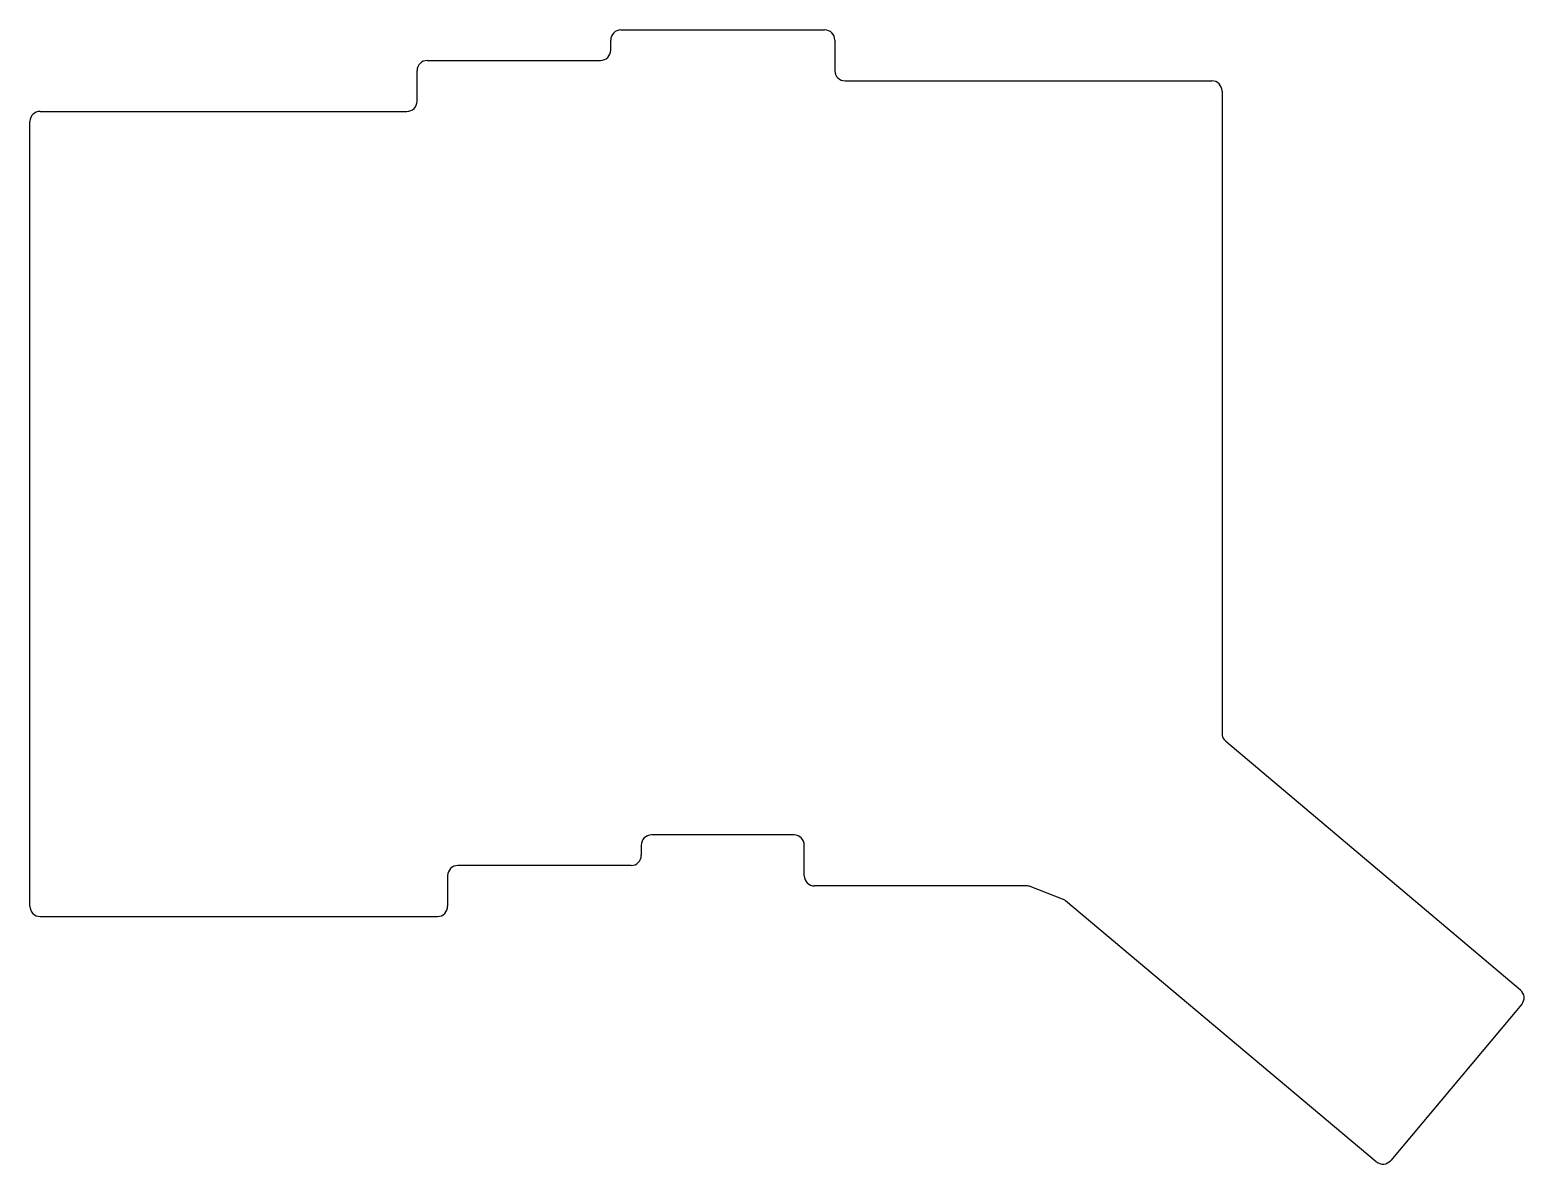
# Model space of a CAD drawing. Header units: millimetres. Extents: x 39 to 186, y -185 to -74.
import ezdxf

# ---------------------------------------------------------------- set-up
doc = ezdxf.new("R2010")
doc.units = ezdxf.units.MM

msp = doc.modelspace()

# ---------------------------------------------------------------- linework, layer by layer
for p, q in [((97, -74), (117, -74)), ((96, -76), (96, -75)), ((118, -75), (118, -78)), ((78, -77), (95, -77)), ((77, -81), (77, -78)), ((119, -79), (155, -79)), ((156, -80), (156, -143.04)), ((40, -82), (76, -82)), ((39, -160), (39, -83)), ((156.36, -143.8), (185.29, -168.21)), ((114, -153), (100, -153)), ((99, -154), (99, -155)), ((115, -157), (115, -154)), ((98, -156), (81, -156)), ((80, -157), (80, -160)), ((136.81, -158), (116, -158)), ((140.35, -159.3), (137.17, -158.07)), ((171.14, -185.07), (140.63, -159.46)), ((40, -161), (79, -161)), ((185.41, -169.62), (172.55, -184.94))]:
    msp.add_line(p, q)
for centre, start, end in [((97, -75), 90, 180), ((117, -75), 0, 90), ((95, -76), 270, 0), ((78, -78), 90, 180), ((119, -78), 180, 270), ((155, -80), 0, 90), ((40, -83), 90, 180), ((76, -81), 270, 0), ((157, -143.04), 180, 229.8431), ((100, -154), 90, 180), ((114, -154), 0, 90), ((98, -155), 270, 0), ((81, -157), 90, 180), ((116, -157), 180, 270), ((136.81, -159), 68.8404, 90), ((139.99, -160.23), 50, 68.8404), ((40, -160), 180, 270), ((79, -160), 270, 0), ((184.64, -168.98), 320, 49.8431), ((171.79, -184.3), 230, 320)]:
    msp.add_arc(centre, 1, start, end)

doc.saveas('drawing.dxf')
